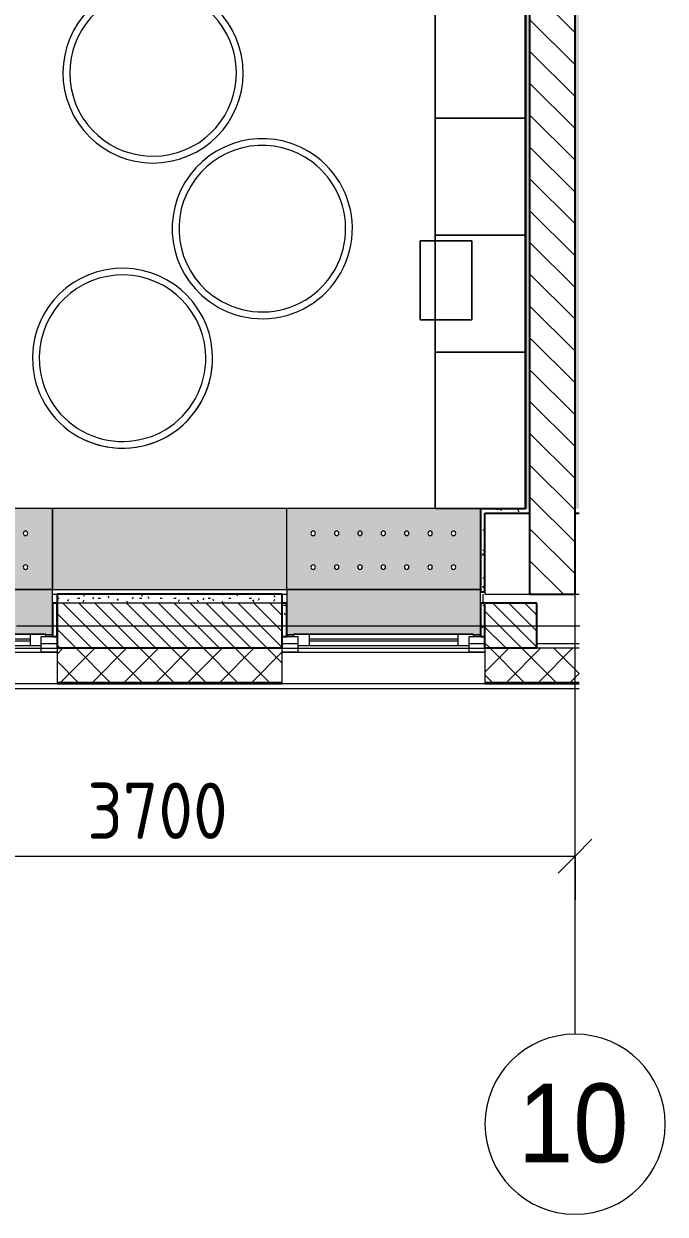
# Model space of a CAD drawing. Header units: millimetres. Extents: x 855 to 60035, y -2615 to 8200.
# Drawn here: x 16706 to 19554, y -2615 to 2675 of the extents above; entities that cross this region are included whole.
import ezdxf

# ---------------------------------------------------------------- set-up
doc = ezdxf.new("R2010")
doc.units = ezdxf.units.MM
doc.linetypes.add('Осевая', pattern=[3175, 635, -476.25, 1587.5, -476.25])
for name, color, linetype, lineweight in [('A-ANNO-DIMS', 7, 'Continuous', 9), ('A-ANNO-DIMS-100', 7, 'Continuous', 9), ('A-GLAZ', 7, 'Continuous', 9), ('A-GLAZ-1', 7, 'Continuous', 13), ('A-WALL', 7, 'Continuous', 9), ('I-WALL', 7, 'Continuous', 9), ('Знаки', 7, 'Continuous', 9), ('Оси', 7, 'Continuous', 9), ('Оси-1', 7, 'Continuous', 20), ('Оси-2', 7, 'Осевая', 9)]:
    doc.layers.add(name, color=color, linetype=linetype, lineweight=lineweight)
for name, color, linetype, lineweight, true_color in [('A-WALL-1', 7, 'Continuous', 13, 0x3c3c3c), ('A-WALL-2', 7, 'Continuous', 25, 0x3c3c3c), ('A-WALL-FNSH-1', 7, 'Continuous', 13, 0x3c3c3c), ('A-WALL-FNSH-2', 7, 'Continuous', 9, 0x3c3c3c), ('I-FURN-1', 7, 'Continuous', 9, 0xf0f0f0)]:
    doc.layers.add(name, color=color, linetype=linetype, lineweight=lineweight, true_color=true_color)
doc.styles.add('Arial', font='arial.ttf', dxfattribs={"width": 0.9, "height": 350})
doc.styles.add('ISOCPEUR_1', font='isocpeur.ttf', dxfattribs={"width": 0.9, "height": 250})
doc.dimstyles.new('ISO-2_5_0_9К_БОЛЬШОЙ', dxfattribs={"dimscale": 304.8, "dimtxt": 248.995294, "dimasz": 0.492126, "dimexe": 0.393701, "dimexo": 0.984252, "dimgap": 0, "dimtad": 1, "dimdec": 0, "dimrnd": 10, "dimzin": 0, "dimdsep": 46, "dimtxsty": 'ISOCPEUR_1', "dimblk1": 'OBLIQUE', "dimblk2": 'OBLIQUE', "dimsah": 1, "dimcen": 0.09, "dimdle": 0.393701, "dimazin": 0, "dimtfac": 1, "dimtdec": 4, "dimtix": 1, "dimtmove": 0, "dimatfit": 3, "dimfxl": 1, "dimtvp": 1, "dimtolj": 1, "dimtzin": 0, "dimarcsym": 2})
pattern_1 = [(0, (-10456.438, 0), (121.92, 30.48), [10.058, -81.382, 10.058, -81.382, -487.68]), (0, (-10456.438, 0), (121.92, 30.48), [-182.88, 10.058, -172.822, 10.058, -81.382, -213.36]), (0, (-10456.438, 0), (121.92, 30.48), [-457.2, 10.058, -50.902, 10.058, -142.342]), (120, (-10410.718, 15.24), (-87.356454, 90.345817), [10.058, -81.382, 10.058, -81.382, -487.68]), (120, (-10410.718, 15.24), (-87.356454, 90.345817), [-182.88, 10.058, -172.822, 10.058, -81.382, -213.36]), (120, (-10410.718, 15.24), (-87.356454, 90.345817), [-457.2, 10.058, -50.902, 10.058, -142.342]), (240, (-10395.478, 76.2), (-34.563546, -120.825817), [10.058, -81.382, 10.058, -81.382, -487.68]), (240, (-10395.478, 76.2), (-34.563546, -120.825817), [-182.88, 10.058, -172.822, 10.058, -81.382, -213.36]), (240, (-10395.478, 76.2), (-34.563546, -120.825817), [-457.2, 10.058, -50.902, 10.058, -142.342])]

# ---------------------------------------------------------------- blocks, each defined once
blk = doc.blocks.new('120_Окно_СКБ_1Ст - 120_Окно_СКБ_1Ст 900х2500_h_-20664874-План разверток пом_ 1_09_ Этаж 1')
at = {"layer": 'A-GLAZ'}
for p, q in [((450, -57), (-450, -57)), ((-430, -127), (-400, -127)), ((-330, -107), (330, -107)), ((330, -117), (-330, -117)), ((400, -127), (430, -127))]:
    blk.add_line(p, q, dxfattribs=at)
at = {"layer": 'A-GLAZ-1'}
for p, q in [((-450, -127), (-450, -57)), ((-450, -57), (-380, -57)), ((-380, -57), (-380, -127)), ((380, -87), (-380, -87)), ((-380, -87), (-380, -127)), ((-330, -137), (-330, -87)), ((330, -137), (330, -87)), ((380, -127), (380, -57)), ((380, -57), (450, -57)), ((380, -127), (380, -87)), ((450, -57), (450, -127)), ((-380, -127), (-450, -127)), ((-380, -127), (-400, -127)), ((-400, -127), (-400, -137)), ((-400, -137), (400, -137)), ((400, -137), (-400, -137)), ((450, -127), (380, -127)), ((400, -127), (380, -127)), ((400, -137), (400, -127))]:
    blk.add_line(p, q, dxfattribs=at)
blk = doc.blocks.new('120_Окно_СКБ_1Ст - 120_Окно_СКБ_1Ст 900х2500_h_-V1-План разверток пом_ 1_09_ Этаж 1')
at = {"layer": 'A-GLAZ'}
for p, q in [((450, -57), (-450, -57)), ((-430, -127), (-400, -127)), ((-330, -107), (330, -107)), ((330, -117), (-330, -117)), ((400, -127), (430, -127))]:
    blk.add_line(p, q, dxfattribs=at)
at = {"layer": 'A-GLAZ-1'}
for p, q in [((-450, -127), (-450, -57)), ((-450, -57), (-380, -57)), ((-380, -57), (-380, -127)), ((380, -87), (-380, -87)), ((-380, -87), (-380, -127)), ((-330, -137), (-330, -87)), ((330, -137), (330, -87)), ((380, -127), (380, -57)), ((380, -57), (450, -57)), ((380, -127), (380, -87)), ((450, -57), (450, -127)), ((-380, -127), (-450, -127)), ((-380, -127), (-400, -127)), ((-400, -127), (-400, -137)), ((-400, -137), (400, -137)), ((400, -137), (-400, -137)), ((450, -127), (380, -127)), ((400, -127), (380, -127)), ((400, -137), (400, -127))]:
    blk.add_line(p, q, dxfattribs=at)
blk = doc.blocks.new('ПУФ - 1_53-25461062-План разверток пом_ 1_09_ Этаж 1')
at = {"layer": 'I-FURN-1'}
for radius, start, end in [(400, 360, 180), (400, 0, 180), (370, 360, 180), (370, 0, 180), (400, 180, 360), (370, 180, 360), (370, 180, 360), (400, 180, 360)]:
    blk.add_arc((0, 0), radius, start, end, dxfattribs=at)
blk = doc.blocks.new('ПУФ - 1_53-V12-План разверток пом_ 1_09_ Этаж 1')
at = {"layer": 'I-FURN-1'}
for radius, start, end in [(400, 360, 180), (400, 70, 180), (400, 60, 70), (370, 360, 180), (370, 0, 180), (400, 0, 60), (400, 180, 360), (370, 180, 360), (370, 180, 360), (400, 180, 360)]:
    blk.add_arc((0, 0), radius, start, end, dxfattribs=at)
blk = doc.blocks.new('ПУФ - 1_53-25461890-План разверток пом_ 1_09_ Этаж 1')
at = {"layer": 'I-FURN-1'}
for radius, start, end in [(400, 0, 180), (400, 0, 180), (370, 9.6395, 180), (370, 9.6395, 180), (370, 0, 9.6081), (370, 0, 9.6081), (400, 180, 360), (400, 180, 0), (370, 180, 349.4118), (370, 180, 349.4118), (370, 349.5929, 0), (370, 349.5929, 360)]:
    blk.add_arc((0, 0), radius, start, end, dxfattribs=at)
blk = doc.blocks.new('Зашивка радиатора_ с перфорацией М1 - Зашивка радиатора_ с перфорацией М1-30929141-План разверток пом_ 1_09_ Этаж 1')
at = {"layer": 'Знаки'}
blk.add_hatch(color=256, dxfattribs=at).paths.add_polyline_path([(400, 380), (400, 379), (-430, 379), (-430, 180), (430, 180), (430, 380)])
h = blk.add_hatch(color=256, dxfattribs=at)
h.paths.add_polyline_path([(288.3, 180), (-430, 180), (-429.1, -179.9), (430.2, -179.9), (430.2, 180)])
h.paths.add_polyline_path([(208.5, 90.4), (213.5, 89), (217.2, 85.4), (218.5, 80.4), (217.2, 75.4), (213.5, 71.7), (208.5, 70.4), (203.5, 71.7), (199.8, 75.4), (198.5, 80.4), (199.8, 85.4), (203.5, 89), (205.9, 90)])
h.paths.add_polyline_path([(-310.3, 90.4), (-305.3, 89), (-301.6, 85.4), (-300.3, 80.4), (-301.6, 75.4), (-305.3, 71.7), (-310.3, 70.4), (-315.3, 71.7), (-318.9, 75.4), (-320.3, 80.4), (-318.9, 85.4), (-315.3, 89), (-312.8, 90)])
h.paths.add_polyline_path([(312.2, 90.4), (317.2, 89), (320.9, 85.4), (322.2, 80.4), (320.9, 75.4), (317.2, 71.7), (312.2, 70.4), (307.2, 71.7), (303.6, 75.4), (302.2, 80.4), (303.6, 85.4), (307.2, 89), (309.7, 90)])
h.paths.add_polyline_path([(-206.5, 90.4), (-201.5, 89), (-197.8, 85.4), (-196.5, 80.4), (-197.8, 75.4), (-201.5, 71.7), (-206.5, 70.4), (-211.5, 71.7), (-215.2, 75.4), (-216.5, 80.4), (-215.2, 85.4), (-211.5, 89), (-209.1, 90)])
h.paths.add_polyline_path([(104.7, 90.4), (109.7, 89), (113.4, 85.4), (114.7, 80.4), (113.4, 75.4), (109.7, 71.7), (104.7, 70.4), (99.7, 71.7), (96.1, 75.4), (94.7, 80.4), (96.1, 85.4), (99.7, 89), (102.2, 90)])
h.paths.add_polyline_path([(-102.8, 90.4), (-97.8, 89), (-94.1, 85.4), (-92.8, 80.4), (-94.1, 75.4), (-97.8, 71.7), (-102.8, 70.4), (-107.8, 71.7), (-111.4, 75.4), (-112.8, 80.4), (-111.4, 85.4), (-107.8, 89), (-105.3, 90)])
h.paths.add_polyline_path([(1, 90.4), (6, 89), (9.7, 85.4), (11, 80.4), (9.7, 75.4), (6, 71.7), (1, 70.4), (-4, 71.7), (-7.7, 75.4), (-9, 80.4), (-7.7, 85.4), (-4, 89), (-0.8, 90.1)])
h.paths.add_polyline_path([(1, -59.6), (6, -61), (9.7, -64.6), (11, -69.6), (9.7, -74.6), (6, -78.3), (1, -79.6), (-4, -78.3), (-7.7, -74.6), (-9, -69.6), (-7.7, -64.6), (-4, -61), (-0.8, -59.9)])
h.paths.add_polyline_path([(-206.5, -59.6), (-201.5, -61), (-197.8, -64.6), (-196.5, -69.6), (-197.8, -74.6), (-201.5, -78.3), (-206.5, -79.6), (-211.5, -78.3), (-215.2, -74.6), (-216.5, -69.6), (-215.2, -64.6), (-211.5, -61), (-209.1, -60)])
h.paths.add_polyline_path([(-310.3, -59.6), (-305.3, -61), (-301.6, -64.6), (-300.3, -69.6), (-301.6, -74.6), (-305.3, -78.3), (-310.3, -79.6), (-315.3, -78.3), (-318.9, -74.6), (-320.3, -69.6), (-318.9, -64.6), (-315.3, -61), (-312.8, -60)])
h.paths.add_polyline_path([(312.2, -59.6), (317.2, -61), (320.9, -64.6), (322.2, -69.6), (320.9, -74.6), (317.2, -78.3), (312.2, -79.6), (307.2, -78.3), (303.6, -74.6), (302.2, -69.6), (303.6, -64.6), (307.2, -61), (309.7, -60)])
h.paths.add_polyline_path([(104.7, -59.6), (109.7, -61), (113.4, -64.6), (114.7, -69.6), (113.4, -74.6), (109.7, -78.3), (104.7, -79.6), (99.7, -78.3), (96.1, -74.6), (94.7, -69.6), (96.1, -64.6), (99.7, -61), (102.2, -60)])
h.paths.add_polyline_path([(-102.8, -59.6), (-97.8, -61), (-94.1, -64.6), (-92.8, -69.6), (-94.1, -74.6), (-97.8, -78.3), (-102.8, -79.6), (-107.8, -78.3), (-111.4, -74.6), (-112.8, -69.6), (-111.4, -64.6), (-107.8, -61), (-105.3, -60)])
h.paths.add_polyline_path([(208.5, -59.6), (213.5, -61), (217.2, -64.6), (218.5, -69.6), (217.2, -74.6), (213.5, -78.3), (208.5, -79.6), (203.5, -78.3), (199.8, -74.6), (198.5, -69.6), (199.8, -64.6), (203.5, -61), (205.9, -60)])
for p, q in [((-400, 380), (-430, 380)), ((430, 380), (400, 380)), ((-430, 241), (-430, 191)), ((430, 180), (430, 241)), ((-430, 180), (430, 180)), ((430.2, 180), (-430, 180)), ((430.2, -179.9), (430.2, 180)), ((-430, -179.9), (430.2, -179.9))]:
    blk.add_line(p, q, dxfattribs=at)
for centre, start, end in [((-310.3, 80.4), 180, 0), ((-310.3, 80.4), 0, 180), ((-206.5, 80.4), 0, 180), ((-206.5, 80.4), 180, 360), ((-102.8, 80.4), 0, 180), ((-102.8, 80.4), 180, 0), ((1, 80.4), 0, 180), ((1, 80.4), 180, 0), ((104.7, 80.4), 0, 180), ((104.7, 80.4), 180, 360), ((208.5, 80.4), 0, 180), ((208.5, 80.4), 180, 0), ((312.2, 80.4), 0, 180), ((312.2, 80.4), 180, 0), ((-310.3, -69.6), 0, 180), ((-310.3, -69.6), 180, 0), ((-206.5, -69.6), 0, 180), ((-206.5, -69.6), 180, 0), ((-102.8, -69.6), 0, 180), ((-102.8, -69.6), 180, 0), ((1, -69.6), 0, 180), ((1, -69.6), 180, 0), ((104.7, -69.6), 0, 180), ((104.7, -69.6), 180, 0), ((208.5, -69.6), 0, 180), ((208.5, -69.6), 180, 0), ((312.2, -69.6), 0, 180), ((312.2, -69.6), 180, 0)]:
    blk.add_arc(centre, 10, start, end, dxfattribs=at)
blk = doc.blocks.new('Зашивка радиатора_ с перфорацией М1 - Зашивка радиатора_ с перфорацией М1-V14-План разверток пом_ 1_09_ Этаж 1')
at = {"layer": 'Знаки'}
blk.add_hatch(color=256, dxfattribs=at).paths.add_polyline_path([(429.7, 380), (-430, 379), (-430, 180), (430, 180), (429.7, 241)])
h = blk.add_hatch(color=256, dxfattribs=at)
h.paths.add_polyline_path([(430.2, 180), (-430, 180), (-430, -179.9), (430.2, -179.9), (430.2, 156.8)])
h.paths.add_polyline_path([(208.5, 90.4), (213.5, 89), (217.2, 85.4), (218.5, 80.4), (217.2, 75.4), (213.5, 71.7), (208.5, 70.4), (203.5, 71.7), (199.8, 75.4), (198.5, 80.4), (199.8, 85.4), (203.5, 89), (205.9, 90)])
h.paths.add_polyline_path([(104.7, 90.4), (109.7, 89), (113.4, 85.4), (114.7, 80.4), (113.4, 75.4), (109.7, 71.7), (104.7, 70.4), (99.7, 71.7), (96.1, 75.4), (94.7, 80.4), (96.1, 85.4), (99.7, 89), (102.2, 90)])
h.paths.add_polyline_path([(-206.5, 90.4), (-201.5, 89), (-197.8, 85.4), (-196.5, 80.4), (-197.8, 75.4), (-201.5, 71.7), (-206.5, 70.4), (-211.5, 71.7), (-215.2, 75.4), (-216.5, 80.4), (-215.2, 85.4), (-211.5, 89), (-209.1, 90)])
h.paths.add_polyline_path([(1, 90.4), (6, 89), (9.7, 85.4), (11, 80.4), (9.7, 75.4), (6, 71.7), (1, 70.4), (-4, 71.7), (-7.7, 75.4), (-9, 80.4), (-7.7, 85.4), (-4, 89), (-1.6, 90)])
h.paths.add_polyline_path([(-102.8, 90.4), (-97.8, 89), (-94.1, 85.3), (-92.8, 80.4), (-94.1, 75.4), (-97.8, 71.7), (-102.8, 70.4), (-107.8, 71.7), (-111.4, 75.4), (-112.8, 80.4), (-111.4, 85.4), (-107.8, 89), (-105.3, 90)])
h.paths.add_polyline_path([(312.2, 90.4), (317.2, 89), (320.9, 85.4), (322.2, 80.4), (320.9, 75.4), (317.2, 71.7), (312.2, 70.4), (307.2, 71.7), (303.6, 75.4), (302.2, 80.4), (303.6, 85.4), (307.2, 89), (309.7, 90)])
h.paths.add_polyline_path([(-310.3, 90.4), (-305.3, 89), (-301.6, 85.4), (-300.3, 80.4), (-301.6, 75.4), (-305.3, 71.7), (-310.9, 70.4), (-315.3, 71.7), (-318.9, 75.4), (-320.3, 80.4), (-318.9, 85.4), (-315.3, 89), (-310.9, 90.3)])
h.paths.add_polyline_path([(208.5, -59.6), (213.5, -61), (217.2, -64.6), (218.5, -69.6), (217.2, -74.6), (213.5, -78.3), (208.5, -79.6), (203.5, -78.3), (199.8, -74.6), (198.5, -69.6), (199.8, -64.6), (203.5, -61), (205.9, -60)])
h.paths.add_polyline_path([(1, -59.6), (6, -61), (9.7, -64.6), (11, -69.6), (9.7, -74.6), (6, -78.3), (1, -79.6), (-4, -78.3), (-7.7, -74.6), (-9, -69.6), (-7.7, -64.6), (-4, -61), (-1.6, -60)])
h.paths.add_polyline_path([(-102.8, -59.6), (-97.8, -61), (-94.1, -64.7), (-92.8, -69.6), (-94.1, -74.6), (-97.8, -78.3), (-102.8, -79.6), (-107.8, -78.3), (-111.4, -74.6), (-112.8, -69.6), (-111.4, -64.6), (-107.8, -61), (-105.3, -60)])
h.paths.add_polyline_path([(-206.5, -59.6), (-201.5, -61), (-197.8, -64.6), (-196.5, -69.6), (-197.8, -74.6), (-201.5, -78.3), (-206.5, -79.6), (-211.5, -78.3), (-215.2, -74.6), (-216.5, -69.6), (-215.2, -64.6), (-211.5, -61), (-209.1, -60)])
h.paths.add_polyline_path([(-310.3, -59.6), (-305.3, -61), (-301.6, -64.6), (-300.3, -69.6), (-301.6, -74.6), (-305.3, -78.3), (-310.9, -79.6), (-315.3, -78.3), (-318.9, -74.6), (-320.3, -69.6), (-318.9, -64.6), (-315.3, -61), (-310.9, -59.7)])
h.paths.add_polyline_path([(104.7, -59.6), (109.7, -61), (113.4, -64.6), (114.7, -69.6), (113.4, -74.6), (109.7, -78.3), (104.7, -79.6), (99.7, -78.3), (96.1, -74.6), (94.7, -69.6), (96.1, -64.6), (99.7, -61), (102.2, -60)])
h.paths.add_polyline_path([(312.2, -59.6), (317.2, -61), (320.9, -64.6), (322.2, -69.6), (320.9, -74.6), (317.2, -78.3), (312.2, -79.6), (307.2, -78.3), (303.6, -74.6), (302.2, -69.6), (303.6, -64.6), (307.2, -61), (309.7, -60)])
for p, q in [((-400.3, 380), (-430, 380)), ((-430, 380), (-430, 180)), ((429.7, 380), (399.7, 380)), ((430, 180), (430, 241)), ((-430, 180), (430, 180)), ((430.2, 180), (-430, 180)), ((-430, 180), (-430, -179.9)), ((430.2, -179.9), (430.2, 180)), ((-430, -179.9), (430.2, -179.9))]:
    blk.add_line(p, q, dxfattribs=at)
for centre, start, end in [((-310.3, 80.4), 180, 0), ((-310.3, 80.4), 0, 180), ((-206.5, 80.4), 0, 180), ((-206.5, 80.4), 180, 360), ((-102.8, 80.4), 0, 180), ((-102.8, 80.4), 180, 0), ((1, 80.4), 0, 180), ((1, 80.4), 180, 0), ((104.7, 80.4), 0, 180), ((104.7, 80.4), 180, 360), ((208.5, 80.4), 0, 180), ((208.5, 80.4), 180, 0), ((312.2, 80.4), 0, 180), ((312.2, 80.4), 180, 0), ((-310.3, -69.6), 0, 180), ((-310.3, -69.6), 180, 0), ((-206.5, -69.6), 0, 180), ((-206.5, -69.6), 180, 0), ((-102.8, -69.6), 0, 180), ((-102.8, -69.6), 180, 0), ((1, -69.6), 0, 180), ((1, -69.6), 180, 0), ((104.7, -69.6), 0, 180), ((104.7, -69.6), 180, 0), ((208.5, -69.6), 0, 180), ((208.5, -69.6), 180, 0), ((312.2, -69.6), 0, 180), ((312.2, -69.6), 180, 0)]:
    blk.add_arc(centre, 10, start, end, dxfattribs=at)
blk = doc.blocks.new('Зашивка радиатора_ с перфорацией М2 - Зашивка радиатора_ с перфорацией М2-30938472-План разверток пом_ 1_09_ Этаж 1')
at = {"layer": 'Знаки'}
blk.add_hatch(color=256, dxfattribs=at).paths.add_polyline_path([(584.8, 180), (-430, 180), (-430, -179.9), (610.2, -179.9), (610.2, 180)])
for p, q in [((610.2, 180), (-430, 180)), ((-430, 180), (-430, -179.9)), ((610.2, -179.9), (610.2, 180)), ((-430, -179.9), (610.2, -179.9))]:
    blk.add_line(p, q, dxfattribs=at)
blk = doc.blocks.new('шкаф 1_112 - шкаф 1_112-31117176-План разверток пом_ 1_09_ Этаж 1')
at = {"layer": 'I-FURN-1'}
for p, q in [((-400, 6070), (-400, 1188.6)), ((0, 0), (0, 6070)), ((-400, 2255), (-400, 1735)), ((-400, 1735), (-400, 2255)), ((0, 1735), (0, 2255)), ((0, 2255), (0, 1735)), ((0, 1735), (-400, 1735)), ((-400, 1735), (0, 1735)), ((0, 1735), (-400, 1735)), ((0, 1735), (-400, 1735)), ((-400, 1735), (-400, 1215)), ((-400, 1215), (-400, 1735)), ((-400, 1735), (0, 1735)), ((0, 1215), (0, 1735)), ((0, 1735), (0, 1215)), ((0, 1215), (-400, 1215)), ((0, 1215), (-400, 1215)), ((-400, 1215), (-400, 695)), ((-400, 1188.6), (-400, 1215)), ((-400, 1215), (0, 1215)), ((-400, 1215), (0, 1215)), ((0, 1215), (-400, 1215)), ((-400, 1188.6), (-400, 838.6)), ((-400, 838.6), (-400, 1188.6)), ((0, 695), (0, 1215)), ((0, 1215), (0, 695)), ((-400, 838.6), (-400, 0)), ((-400, 695), (-400, 838.6)), ((0, 695), (-400, 695)), ((-400, 695), (0, 695)), ((0, 695), (-400, 695)), ((0, 695), (-400, 695)), ((-400, 695), (-400, 0)), ((-400, 0), (-400, 695)), ((-400, 695), (0, 695)), ((0, 0), (0, 695)), ((0, 695), (0, 0)), ((-400, 0), (0, 0)), ((-400, 0), (0, 0)), ((0, 0), (-400, 0))]:
    blk.add_line(p, q, dxfattribs=at)
blk = doc.blocks.new('Ось сетки - D8-29747960-План разверток пом_ 1_09_ Этаж 1')
at = {"layer": 'Оси-1'}
for start, end in [(360, 180), (180, 360)]:
    blk.add_arc((0, 0), 4, start, end, dxfattribs=at)
blk = doc.blocks.new('DIMBLOCK2-План разверток пом_ 1_09_ Этаж 1')
at = {"layer": 'A-ANNO-DIMS-100'}
for p, q in [((15453.6, -1217.7), (15453.6, -903.8)), ((19153.6, -1217.7), (19153.6, -903.8)), ((15453.6, -1023.8), (19153.6, -1023.8)), ((15453.6, -1023.8), (15453.6, -1217.7)), ((19153.6, -1023.8), (19153.6, -1217.7))]:
    blk.add_line(p, q, dxfattribs=at)
at = {"layer": 'A-ANNO-DIMS-100', "lineweight": 20}
for p, q in [((15453.6, -1023.8), (15528.6, -948.8)), ((19153.6, -1023.8), (19228.6, -948.8)), ((15453.6, -1023.8), (15378.6, -1098.8)), ((19153.6, -1023.8), (19078.6, -1098.8))]:
    blk.add_line(p, q, dxfattribs=at)
at = {"layer": 'A-ANNO-DIMS-100', "color": 0, "insert": (16987.5, -697.2), "char_height": 250, "width": 758.478, "attachment_point": 1, "line_spacing_factor": 1.149209, "style": 'ISOCPEUR_1'}
blk.add_mtext('3700', dxfattribs=at)
blk = doc.blocks.new('_Oblique')
at = {"color": 0, "linetype": 'ByBlock', "lineweight": -2}
blk.add_line((-0.5, -0.5), (0.5, 0.5), dxfattribs=at)

msp = doc.modelspace()

# ---------------------------------------------------------------- hatches: boundary and pattern name
at = {"layer": 'A-WALL'}
h = msp.add_hatch(dxfattribs=at)
h.set_pattern_fill('FP_3', color=256, style=0, pattern_type=2)
h.set_pattern_definition([(135, (-10456.44, 0), (-35.35534, -35.35534), [])])
h.paths.add_polyline_path([(15124.2, -100), (15953.6, -100), (15953.6, 100), (14978.6, 100), (14978.6, -100)])
h.paths.add_polyline_path([(10209.9, -100), (10253.6, -100), (10253.6, 100), (9920.8, 100), (9920.8, -100)])
h.paths.add_polyline_path([(18882.3, -100), (18983.6, -100), (18983.6, 100), (18753.3, 100), (18753.3, -100)])
h.paths.add_polyline_path([(11153.6, -100), (12178.6, -100), (12178.6, 100), (11153.6, 100)])
h.paths.add_polyline_path([(17436.9, -100), (17853.3, -100), (17853.3, 100), (16853.6, 100), (16853.6, -100), (16858.7, -100)])
h = msp.add_hatch(dxfattribs=at)
h.set_pattern_fill('FP_1', color=256, style=0, pattern_type=2)
h.set_pattern_definition([(45, (-10456.44, 0), (-70.71068, 70.71068), []), (135, (-10456.44, 0), (-70.71068, -70.71068), [])])
h.paths.add_polyline_path([(17853.3, -250), (17853.3, -100), (16853.6, -100), (16853.6, -250), (17436.9, -250)])
h.paths.add_polyline_path([(19171.3, -250), (19171.3, -100), (18753.3, -100), (18753.3, -250), (18882.3, -250)])
h.paths.add_polyline_path([(11153.6, -250), (12178.6, -250), (12178.6, -100), (11153.6, -100)])
h.paths.add_polyline_path([(10253.6, -250), (10253.6, -100), (9920.8, -100), (9920.8, -250), (10209.9, -250)])
h.paths.add_polyline_path([(14978.6, -250), (15953.6, -250), (15953.6, -100), (14978.6, -100)])
at = {"layer": 'I-WALL'}
h = msp.add_hatch(dxfattribs=at)
h.set_pattern_fill('FP_2', color=256, style=0, pattern_type=2)
h.set_pattern_definition([(135, (-10456.44, 0), (-70.71068, -70.71068), [])])
h.paths.add_polyline_path([(18953.3, 140), (19153.3, 140), (19153.3, 7800), (18953.3, 7800), (18953.3, 184.2)])
h = msp.add_hatch(dxfattribs=at)
h.set_pattern_fill('FP_6', color=256, style=0, pattern_type=2)
h.set_pattern_definition(pattern_1)
h.paths.add_polyline_path([(19171.3, 520), (19171.3, 7280), (19152.3, 7280), (19152.3, 520)])
h = msp.add_hatch(dxfattribs=at)
h.set_pattern_fill('FP_6', color=256, style=0, pattern_type=2)
h.set_pattern_definition(pattern_1)
h.paths.add_polyline_path([(18933.3, 520), (18953.3, 520), (18953.3, 6990), (18933.3, 6990), (18933.3, 533)])
h = msp.add_hatch(dxfattribs=at)
h.set_pattern_fill('FP_6', color=256, style=0, pattern_type=2)
h.set_pattern_definition(pattern_1)
h.paths.add_polyline_path([(18753.3, 150), (18753.3, 520), (18733.3, 520), (18733.3, 150)])
h = msp.add_hatch(dxfattribs=at)
h.set_pattern_fill('FP_6', color=256, style=0, pattern_type=2)
h.set_pattern_definition(pattern_1)
h.paths.add_polyline_path([(18953.3, 500), (18953.3, 520), (18753.3, 520), (18753.3, 500), (18882.3, 500)])
h = msp.add_hatch(dxfattribs=at)
h.set_pattern_fill('FP_6', color=256, style=0, pattern_type=2)
h.set_pattern_definition(pattern_1)
h.paths.add_polyline_path([(19171.3, 500), (19171.3, 520), (19152.3, 520), (19152.3, 500)])
h = msp.add_hatch(dxfattribs=at)
h.set_pattern_fill('FP_6', color=256, style=0, pattern_type=2)
h.set_pattern_definition(pattern_1)
h.paths.add_polyline_path([(17436.9, 100), (17853.3, 100), (17853.3, 140), (16853.6, 140), (16853.6, 100), (16858.7, 100)])
h = msp.add_hatch(dxfattribs=at)
h.set_pattern_fill('FP_6', color=256, style=0, pattern_type=2)
h.set_pattern_definition(pattern_1)
h.paths.add_polyline_path([(17853.3, -48), (17873.3, -48), (17873.3, 100), (17853.3, 100)])
h = msp.add_hatch(dxfattribs=at)
h.set_pattern_fill('FP_6', color=256, style=0, pattern_type=2)
h.set_pattern_definition(pattern_1)
h.paths.add_polyline_path([(18733.3, -48), (18753.3, -48), (18753.3, 100), (18733.3, 100)])

# ---------------------------------------------------------------- linework, layer by layer
at = {"layer": 'A-WALL'}
for p, q in [((17853.3, 100), (16853.6, 100)), ((15953.6, -100), (16853.6, -100)), ((17853.3, -100), (18753.3, -100)), ((16853.6, -258), (15953.6, -258)), ((16853.6, -250), (17853.3, -250)), ((18753.3, -258), (17853.3, -258)), ((18753.3, -250), (19171.3, -250)), ((19171.3, -280), (9920.8, -280))]:
    msp.add_line(p, q, dxfattribs=at)
at = {"layer": 'A-WALL-1'}
for p, q in [((16853.6, -100), (16853.6, -250)), ((17853.3, -250), (17853.3, -100)), ((18753.3, -100), (18753.3, -250)), ((19171.3, -100), (18983.6, -100))]:
    msp.add_line(p, q, dxfattribs=at)
at = {"layer": 'A-WALL-2'}
for p, q in [((19153.3, 140), (19153.3, 7800)), ((19152.3, 7300), (19152.3, 500)), ((18953.3, 140), (18953.3, 6990)), ((18933.3, 6962), (18933.3, 520)), ((18733.3, 520), (18733.3, 150)), ((18933.3, 520), (18733.3, 520)), ((18753.3, 150), (18753.3, 500)), ((18753.3, 500), (18953.3, 500)), ((19152.3, 500), (19171.3, 500)), ((16853.6, 140), (16853.6, -100)), ((17853.3, 140), (16853.6, 140)), ((17853.3, -100), (17853.3, 140)), ((18733.3, 150), (18753.3, 150)), ((18953.3, 140), (19153.3, 140)), ((16833.6, 100), (16833.6, -48)), ((16853.6, 100), (16833.6, 100)), ((16853.6, -48), (16853.6, 100)), ((17873.3, 100), (17853.3, 100)), ((17873.3, -48), (17873.3, 100)), ((18983.6, 100), (18733.3, 100)), ((18733.3, 100), (18733.3, -48)), ((18753.3, -100), (18753.3, 100)), ((18983.6, -100), (18983.6, 100)), ((16833.6, -48), (16853.6, -48)), ((17853.3, -48), (17873.3, -48)), ((18733.3, -48), (18753.3, -48)), ((17853.3, -100), (16853.6, -100)), ((18983.6, -100), (18753.3, -100))]:
    msp.add_line(p, q, dxfattribs=at)
at = {"layer": 'A-WALL-FNSH-1'}
for p, q in [((18932.3, 6962), (18932.3, 521)), ((18932.3, 521), (18732.3, 521)), ((18732.3, 521), (18732.3, 150)), ((17853.3, 141), (16853.6, 141)), ((16853.6, 141), (16853.6, 140)), ((17853.3, 140), (17853.3, 141)), ((18732.3, 150), (18733.3, 150)), ((16832.6, 100), (16832.6, -48)), ((16833.6, 100), (16832.6, 100)), ((17874.3, 100), (17873.3, 100)), ((17874.3, -48), (17874.3, 100)), ((18732.3, 100), (18732.3, -48)), ((18733.3, 100), (18732.3, 100)), ((16832.6, -48), (16833.6, -48)), ((17873.3, -48), (17874.3, -48)), ((18732.3, -48), (18733.3, -48)), ((16853.6, -250), (16853.6, -253)), ((16853.6, -253), (17853.3, -253)), ((17853.3, -253), (17853.3, -250)), ((18753.3, -250), (18753.3, -253)), ((18753.3, -253), (19171.3, -253))]:
    msp.add_line(p, q, dxfattribs=at)
at = {"layer": 'A-WALL-FNSH-2'}
for p, q in [((16853.6, -253), (16853.6, -258)), ((16853.6, -258), (17853.3, -258)), ((17853.3, -258), (17853.3, -253)), ((18753.3, -253), (18753.3, -258)), ((18753.3, -258), (19171.3, -258))]:
    msp.add_line(p, q, dxfattribs=at)
at = {"layer": 'I-FURN-1'}
for p, q in [((18532.1, 1709.9), (18465.4, 1709.9)), ((18465.4, 1709.9), (18465.4, 1359.9)), ((18465.4, 1359.9), (18465.4, 1709.9)), ((18465.4, 1709.9), (18532.1, 1709.9)), ((18695.4, 1709.9), (18532.1, 1709.9)), ((18532.1, 1709.9), (18695.4, 1709.9)), ((18695.4, 1359.9), (18695.4, 1709.9)), ((18695.4, 1709.9), (18695.4, 1359.9)), ((18465.4, 1359.9), (18532.1, 1359.9)), ((18532.1, 1359.9), (18465.4, 1359.9)), ((18532.1, 1359.9), (18695.4, 1359.9)), ((18695.4, 1359.9), (18532.1, 1359.9))]:
    msp.add_line(p, q, dxfattribs=at)
at = {"layer": 'I-WALL'}
for p, q in [((16833.3, 141), (16853.6, 141)), ((16833.3, 140), (16853.6, 140)), ((17853.3, 141), (17873.3, 141)), ((17853.3, 140), (17873.3, 140)), ((18743.3, 140), (18743.3, 100)), ((18753.3, 150), (18753.3, 140)), ((18753.3, 140), (18953.3, 140)), ((19153.3, 140), (19171.3, 140)), ((16853.6, -80), (16783.6, -80)), ((17923.3, -80), (17853.3, -80)), ((18753.3, -80), (18683.3, -80)), ((19171.3, -80), (18983.6, -80))]:
    msp.add_line(p, q, dxfattribs=at)
at = {"layer": 'Оси'}
for p, q in [((19153.6, -1814.9), (19153.6, 685.1)), ((16674.3, 0), (19174.3, 0))]:
    msp.add_line(p, q, dxfattribs=at)
at = {"layer": 'Оси-2'}
msp.add_line((19153.6, 685.1), (19153.6, 5400), dxfattribs=at)

# ---------------------------------------------------------------- block references
at = {"layer": 'A-GLAZ', "rotation": 180}
for name, p in [('120_Окно_СКБ_1Ст - 120_Окно_СКБ_1Ст 900х2500_h_-V1-План разверток пом_ 1_09_ Этаж 1', (16403.6, -175)), ('120_Окно_СКБ_1Ст - 120_Окно_СКБ_1Ст 900х2500_h_-20664874-План разверток пом_ 1_09_ Этаж 1', (18303.3, -175))]:
    msp.add_blockref(name, p, dxfattribs=at)
at = {"layer": 'I-FURN-1'}
msp.add_blockref('шкаф 1_112 - шкаф 1_112-31117176-План разверток пом_ 1_09_ Этаж 1', (18932.1, 521.2), dxfattribs=at)
for name, p, rotation in [('ПУФ - 1_53-25461890-План разверток пом_ 1_09_ Этаж 1', (17279.9, 2456.4), 106.9499011641564), ('ПУФ - 1_53-25461062-План разверток пом_ 1_09_ Этаж 1', (17764.9, 1764.4), 233.3350386201596), ('ПУФ - 1_53-V12-План разверток пом_ 1_09_ Этаж 1', (17144.3, 1188.9), 184.6613193387897)]:
    msp.add_blockref(name, p, dxfattribs=dict(at, rotation=rotation))
at = {"layer": 'Знаки', "rotation": 180}
for name, p in [('Зашивка радиатора_ с перфорацией М1 - Зашивка радиатора_ с перфорацией М1-V14-План разверток пом_ 1_09_ Этаж 1', (16403.3, 341)), ('Зашивка радиатора_ с перфорацией М2 - Зашивка радиатора_ с перфорацией М2-30938472-План разверток пом_ 1_09_ Этаж 1', (17443.5, 341)), ('Зашивка радиатора_ с перфорацией М1 - Зашивка радиатора_ с перфорацией М1-30929141-План разверток пом_ 1_09_ Этаж 1', (18303.3, 341))]:
    msp.add_blockref(name, p, dxfattribs=at)
at = {"layer": 'Оси-1', "xscale": 99.99999999999993, "yscale": 99.99999999999993, "zscale": 99.99999999999993}
msp.add_blockref('Ось сетки - D8-29747960-План разверток пом_ 1_09_ Этаж 1', (19153.6, -2214.9), dxfattribs=at)

# ---------------------------------------------------------------- texts
at = {"layer": 'Оси', "insert": (18900.9, -2034.2), "char_height": 350, "width": 606.076, "attachment_point": 1, "style": 'Arial'}
msp.add_mtext('10', dxfattribs=at)

# ---------------------------------------------------------------- dimensions: what is measured, and where the dimension line sits
at = {"layer": 'A-ANNO-DIMS'}
dim = msp.add_linear_dim(base=(19153.6, -1023.8), p1=(15453.6, -917.7), p2=(19153.6, -917.7), dimstyle='ISO-2_5_0_9К_БОЛЬШОЙ', override={"dimpost": '<>', "dimfxl": 3700}, dxfattribs=at)
dim.commit()
dim.dimension.update_dxf_attribs({"geometry": 'DIMBLOCK2-План разверток пом_ 1_09_ Этаж 1', "text_midpoint": (17303.6, -898.8)})

doc.saveas('drawing.dxf')
